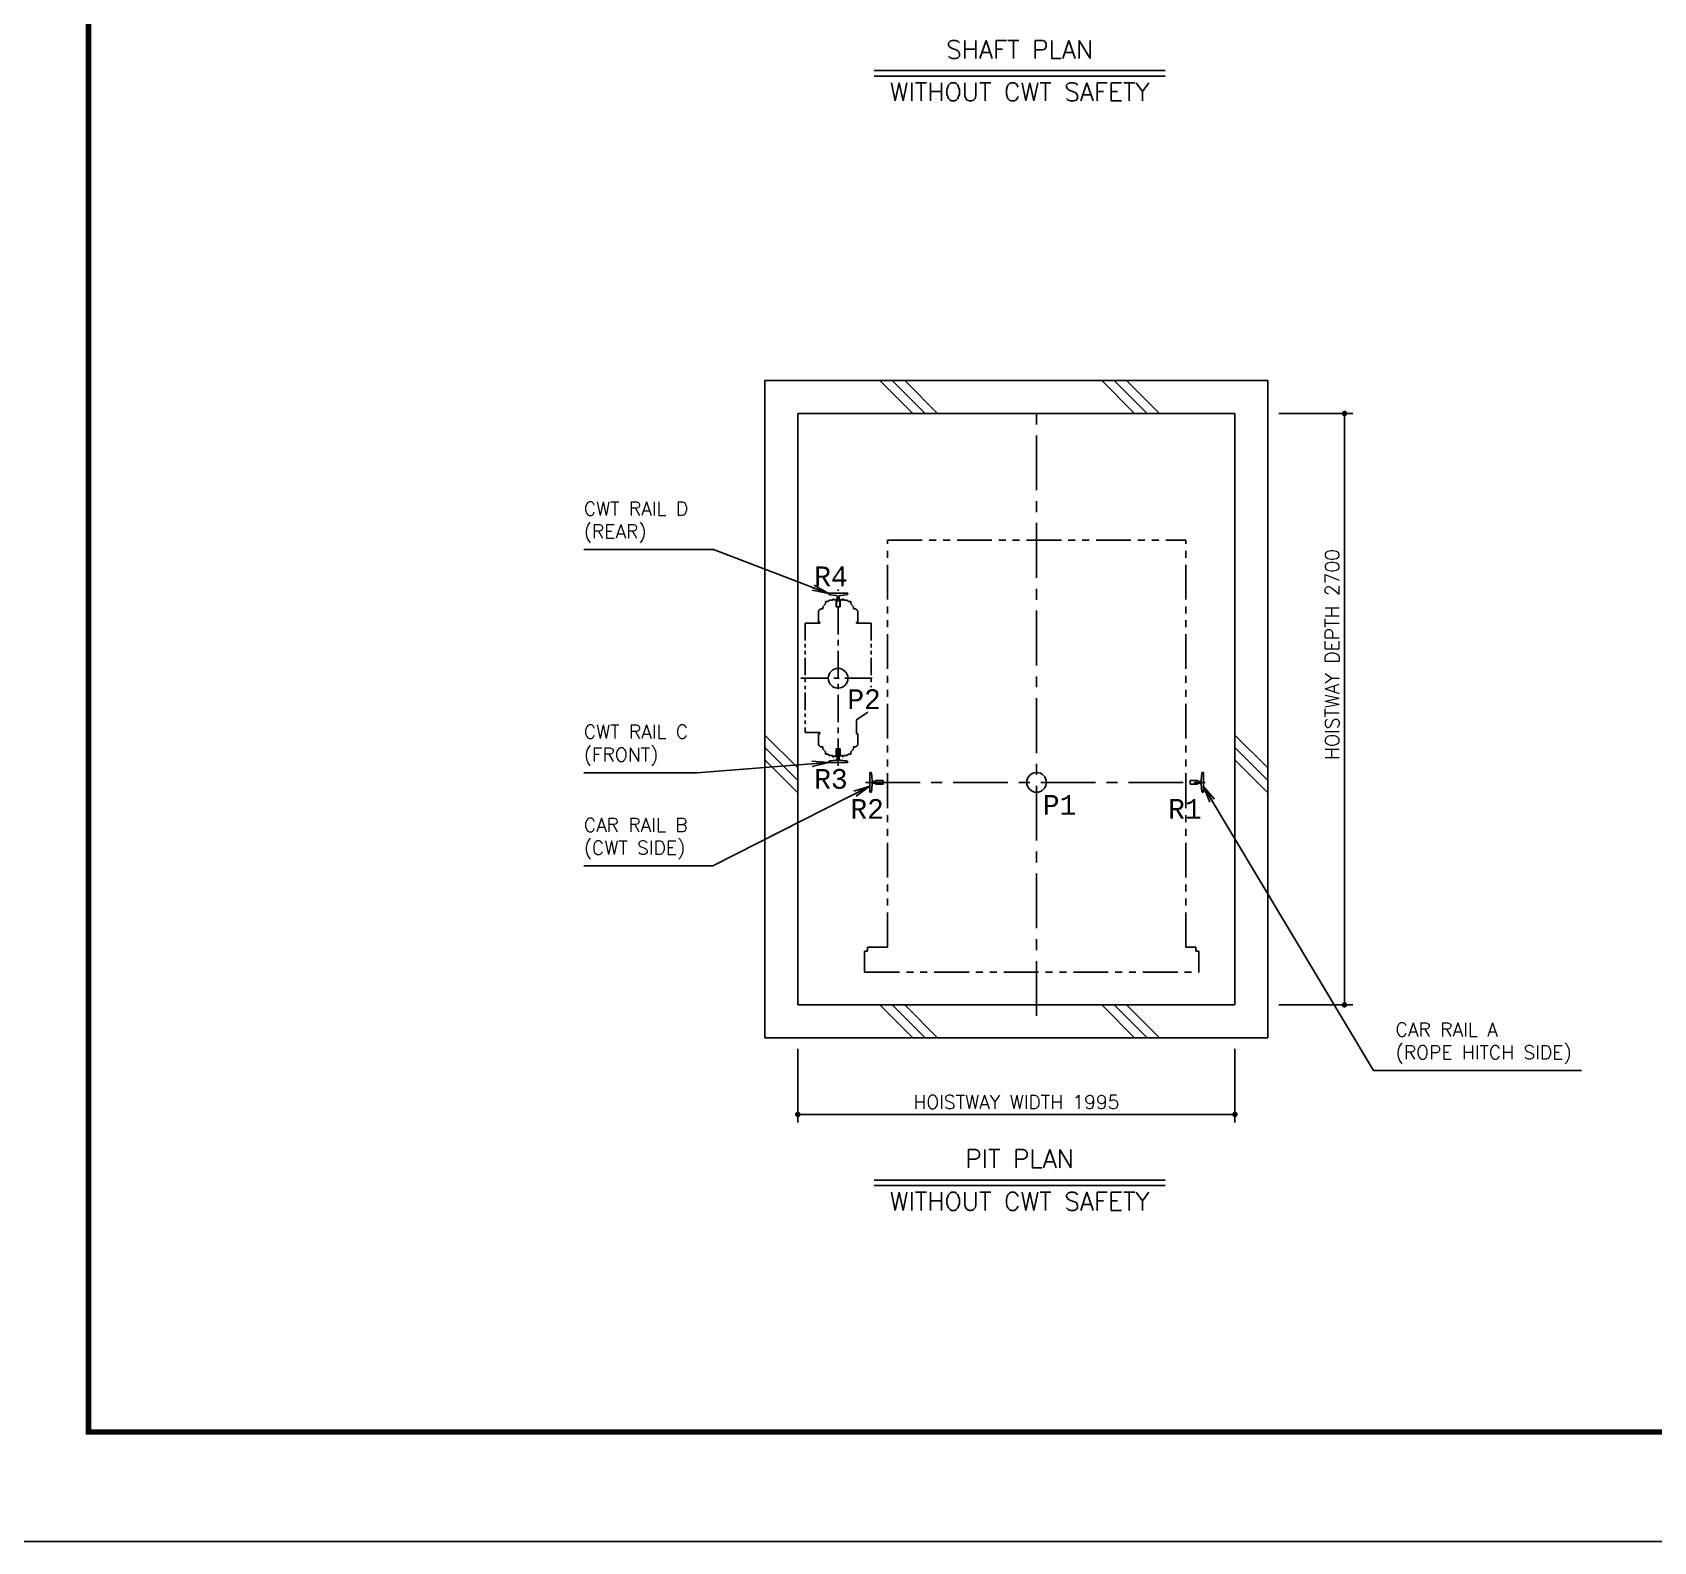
# Model space of a CAD drawing. Header units: millimetres. Extents: x -106996 to 276536, y -21995 to 37993.
# Drawn here: x 244 to 7643, y 0 to 6890 of the extents above; entities that cross this region are included whole.
import ezdxf
from ezdxf.enums import TextEntityAlignment as Align

# ---------------------------------------------------------------- set-up
doc = ezdxf.new("R2010")
doc.units = ezdxf.units.MM
doc.header["$LTSCALE"] = 100
doc.linetypes.add('CENTERX2', pattern=[4, 2.5, -0.5, 0.5, -0.5])
doc.linetypes.add('PHANTOM2', pattern=[31.75, 15.875, -3.175, 3.175, -3.175, 3.175, -3.175])
doc.layers.get('0').update_dxf_attribs({"color": 3})
for name, color, linetype in [('BUFFER', 3, 'Continuous'), ('BUILDING', 3, 'Continuous'), ('CENTER-LINE', 7, 'CENTERX2'), ('DIM', 2, 'Continuous'), ('FRAME', 5, 'Continuous'), ('OTHERS', 4, 'Continuous'), ('W-DASHED-LINE', 111, 'PHANTOM2')]:
    doc.layers.add(name, color=color, linetype=linetype)
doc.styles.get("Standard").update_dxf_attribs({"font": 'romans.shx', "bigfont": 'bigfont.shx'})
doc.styles.add('STYLE1', font='monos.ttf')
doc.dimstyles.new('1-50IN', dxfattribs={"dimscale": 25, "dimtxt": 2.5, "dimasz": 1, "dimexe": 1.5, "dimexo": 2, "dimgap": 1, "dimtad": 3, "dimdsep": 46, "dimtxsty": 'Standard', "dimblk1": 'DOT', "dimblk2": 'DOT', "dimsah": 1, "dimcen": 0.09, "dimclrd": 256, "dimclre": 256, "dimclrt": 256, "dimadec": 0, "dimazin": 0, "dimtfac": 1, "dimtmove": 0, "dimatfit": 3, "dimldrblk": 'DOT', "dimfxl": 0, "dimtolj": 1, "dimtzin": 0, "dimarcsym": 0})
doc.dimstyles.new('1-50IN-ARROW', dxfattribs={"dimscale": 25, "dimtxt": 2.5, "dimasz": 3, "dimexe": 1.5, "dimexo": 2, "dimgap": 1, "dimtad": 3, "dimdsep": 46, "dimtxsty": 'Standard', "dimblk1": 'OPEN', "dimblk2": 'OPEN', "dimsah": 1, "dimcen": 0.09, "dimclrd": 256, "dimclre": 256, "dimclrt": 256, "dimadec": 0, "dimazin": 0, "dimtfac": 1, "dimtmove": 0, "dimatfit": 3, "dimldrblk": 'OPEN', "dimfxl": 0, "dimtolj": 1, "dimtzin": 0, "dimarcsym": 0})

# ---------------------------------------------------------------- blocks, each defined once
blk = doc.blocks.new('SHAFT_PLAN_O')
at = {"layer": 'DIM'}
for p, q in [((-663.7, 25), (663.7, 25)), ((-663.7, 0), (663.7, 0))]:
    blk.add_line(p, q, dxfattribs=at)
blk.add_text('SHAFT PLAN', height=83.33, rotation=0, dxfattribs=at).set_placement((0, 55), align=Align.BOTTOM_CENTER)
blk.add_text('WITHOUT CWT SAFETY', height=83.333, rotation=0, dxfattribs=at).set_placement((0, -30), align=Align.TOP_CENTER)
blk = doc.blocks.new('BUFFER')
at = {"layer": 'BUFFER'}
blk.add_circle((-0.4, 0), 45, dxfattribs=at)
blk = doc.blocks.new('RAIL2')
at = {"layer": 'OTHERS'}
for p, q in [((-62, 0), (-62, 44.5)), ((-62, 44.5), (-55.9, 44.5)), ((-62, 0), (-62, -44.5)), ((-54, 42.7), (-51.3, 8.6)), ((-37.3, 4), (-46.3, 4)), ((-33.4, 7.9), (-37.3, 4)), ((-1, 7.9), (-33.4, 7.9)), ((-1, 7.9), (0, 6.9)), ((0, 0), (0, 6.9)), ((0, 0), (0, -6.9)), ((-62, -44.5), (-55.9, -44.5)), ((-54, -42.7), (-51.3, -8.6)), ((-37.3, -4), (-46.3, -4)), ((-33.4, -7.9), (-37.3, -4)), ((-1, -7.9), (-33.4, -7.9)), ((-1, -7.9), (0, -6.9))]:
    blk.add_line(p, q, dxfattribs=at)
for centre, radius, start, end in [((-55.9, 42.5), 2, 4.51769, 90), ((-46.3, 9), 5, 184.51769, 270), ((-55.9, -42.5), 2, 270, 355.48231), ((-46.3, -9), 5, 90, 175.48231)]:
    blk.add_arc(centre, radius, start, end, dxfattribs=at)
blk = doc.blocks.new('PCWT_A03')
at = {"layer": 'BUFFER'}
blk.add_circle((0, 0), 45, dxfattribs=at)
at = {"layer": 'OTHERS'}
for p, q in [((0, 389), (-44.5, 389)), ((-37.1, 380.5), (-8.6, 378.3)), ((-4, 364.4), (-4, 373.3)), ((0, 389), (44.5, 389)), ((4, 364.4), (4, 373.3)), ((37.1, 380.5), (8.6, 378.3)), ((-7.9, 360.4), (-4, 364.4)), ((-7.9, 328), (-7.9, 360.4)), ((-7.9, 328), (-6.9, 327)), ((0, 327), (-6.9, 327)), ((0, 327), (6.9, 327)), ((7.9, 360.4), (4, 364.4)), ((7.9, 328), (6.9, 327)), ((7.9, 328), (7.9, 360.4)), ((-7.9, -324), (-6.9, -323)), ((-7.9, -324), (-7.9, -356.4)), ((-7.9, -356.4), (-4, -360.3)), ((0, -323), (-6.9, -323)), ((-4, -360.3), (-4, -369.2)), ((0, -323), (6.9, -323)), ((7.9, -356.4), (4, -360.3)), ((4, -360.3), (4, -369.2)), ((7.9, -324), (6.9, -323)), ((7.9, -324), (7.9, -356.4)), ((0, -385), (-44.5, -385)), ((-37.1, -376.5), (-8.6, -374.2)), ((0, -385), (44.5, -385)), ((37.1, -376.5), (8.6, -374.2))]:
    blk.add_line(p, q, dxfattribs=at)
for centre, radius, start, end in [((-36.5, 388.5), 8, 180, 265.48231), ((-9, 373.3), 5, 0, 85.48231), ((9, 373.3), 5, 94.51769, 180), ((36.5, 388.5), 8, 274.51769, 0), ((-9, -369.2), 5, 274.51769, 0), ((9, -369.2), 5, 180, 265.48231), ((-36.5, -384.5), 8, 94.51769, 180), ((36.5, -384.5), 8, 0, 85.48231)]:
    blk.add_arc(centre, radius, start, end, dxfattribs=at)
at = {"layer": 'W-DASHED-LINE', "ltscale": 0.05}
for p, q in [((-44.5, 389), (-44.5, 388.5)), ((44.5, 389), (44.5, 388.5)), ((-90, 302), (-90, 257)), ((-70, 317), (-75, 317)), ((-57.5, 339.5), (-70, 327)), ((-70, 317), (-70, 327)), ((-47, 350), (-57.5, 350)), ((-57.5, 339.5), (-57.5, 350)), ((-40, 357), (-47, 350)), ((-40, 357), (-24.5, 357)), ((-24.5, 357), (-24.5, 362)), ((-18.5, 362), (-24.5, 362)), ((-18.5, 359), (-18.5, 362)), ((-18.5, 359), (-8.5, 359)), ((-8.5, 326), (-8.5, 359)), ((8.5, 326), (-8.5, 326)), ((8.5, 326), (8.5, 356)), ((14.9, 356), (8.5, 356)), ((18.5, 356), (14.9, 356)), ((18.5, 356), (18.5, 361)), ((24.5, 361), (18.5, 361)), ((24.5, 357), (24.5, 361)), ((24.5, 357), (40, 357)), ((40, 357), (47, 350)), ((47, 350), (57.5, 350)), ((57.5, 339.5), (57.5, 350)), ((57.5, 339.5), (70, 327)), ((70, 317), (70, 327)), ((75, 317), (70, 317)), ((90, 302), (90, 257)), ((-150, 252), (-150, -248)), ((-84, 252), (-150, 252)), ((-90, 257), (-84, 257)), ((-84, 252), (-90, 252)), ((-84, 252), (-84, 257)), ((84, 257), (90, 257)), ((84, 257), (84, 252)), ((84, 252), (150, 252)), ((150, 252), (150, -40.4)), ((134.8, -153.9), (84, -190.1)), ((84, -190.1), (84, -253)), ((-84, -248), (-150, -248)), ((-84, -248), (-90, -248)), ((-90, -253), (-84, -253)), ((-90, -298), (-90, -253)), ((-84, -248), (-84, -253)), ((84, -253), (90, -253)), ((90, -298), (90, -253)), ((-70, -313), (-75, -313)), ((-70, -313), (-70, -323)), ((-57.5, -335.5), (-70, -323)), ((-57.5, -335.5), (-57.5, -346)), ((-47, -346), (-57.5, -346)), ((-40, -353), (-47, -346)), ((-40, -353), (-24.5, -353)), ((-24.5, -353), (-24.5, -358)), ((-18.5, -358), (-24.5, -358)), ((-18.5, -355), (-18.5, -358)), ((-18.5, -355), (-8.5, -355)), ((-8.5, -322), (-8.5, -355)), ((8.5, -322), (-8.5, -322)), ((8.5, -322), (8.5, -352)), ((14.9, -352), (8.5, -352)), ((18.5, -352), (14.9, -352)), ((18.5, -352), (18.5, -357)), ((24.5, -357), (18.5, -357)), ((24.5, -353), (40, -353)), ((24.5, -353), (24.5, -357)), ((40, -353), (47, -346)), ((47, -346), (57.5, -346)), ((57.5, -335.5), (70, -323)), ((57.5, -335.5), (57.5, -346)), ((75, -313), (70, -313)), ((70, -313), (70, -323)), ((-44.5, -385), (-44.5, -384.5)), ((44.5, -385), (44.5, -384.5))]:
    blk.add_line(p, q, dxfattribs=at)
for centre, start, end in [((-75, 302), 90, 180), ((75, 302), 0, 90), ((-75, -298), 180, 199.47122), ((-75, -298), 199.47122, 270), ((75, -298), 270, 340.52878), ((75, -298), 340.52878, 0)]:
    blk.add_arc(centre, 15, start, end, dxfattribs=at)
blk = doc.blocks.new('_OPEN')
at = {"color": 0, "linetype": 'ByBlock'}
for p, q in [((-1, 0.167), (0, 0)), ((0, 0), (-1, -0.167)), ((0, 0), (-1, 0))]:
    blk.add_line(p, q, dxfattribs=at)
blk = doc.blocks.new('_DOT')
at = {"color": 0, "linetype": 'ByBlock'}
blk.add_line((-0.5, 0), (-1, 0), dxfattribs=at)
at = {"color": 0, "linetype": 'ByBlock', "const_width": 0.5}
blk.add_lwpolyline([(-0.25, 0, 1), (0.25, 0, 1)], format="xyb", close=True, dxfattribs=at)
blk = doc.blocks.new('*D609')
at = {"layer": 'DEFPOINTS', "color": 0, "transparency": 16777216}
for p in [(3737.5, 2300), (5732.5, 2300), (5732.5, 1950)]:
    blk.add_point(p, dxfattribs=at)
at = {"layer": 'DIM', "lineweight": -2, "transparency": 16777216}
for p, q in [((3737.5, 2250), (3737.5, 1912.5)), ((5732.5, 2250), (5732.5, 1912.5)), ((3762.5, 1950), (5707.5, 1950))]:
    blk.add_line(p, q, dxfattribs=at)
at = {"layer": 'DIM', "lineweight": -2, "transparency": 16777216, "xscale": 25, "yscale": 25, "zscale": 25, "rotation": 180}
blk.add_blockref('_DOT', (3737.5, 1950), dxfattribs=at)
at = {"layer": 'DIM', "lineweight": -2, "transparency": 16777216, "xscale": 25, "yscale": 25, "zscale": 25}
blk.add_blockref('_DOT', (5732.5, 1950), dxfattribs=at)
at = {"layer": 'DIM', "transparency": 16777216, "insert": (4735, 2006.3), "char_height": 62.5, "attachment_point": 5}
blk.add_mtext('\\A1;HOISTWAY WIDTH 1995', dxfattribs=at)
blk = doc.blocks.new('*D610')
at = {"layer": 'DEFPOINTS', "color": 0, "transparency": 16777216}
for p in [(5882.5, 5150), (6232.5, 5150), (5882.5, 2450)]:
    blk.add_point(p, dxfattribs=at)
at = {"layer": 'DIM', "lineweight": -2, "transparency": 16777216}
for p, q in [((5932.5, 5150), (6270, 5150)), ((6232.5, 2475), (6232.5, 5125)), ((5932.5, 2450), (6270, 2450))]:
    blk.add_line(p, q, dxfattribs=at)
at = {"layer": 'DIM', "lineweight": -2, "transparency": 16777216, "xscale": 25, "yscale": 25, "zscale": 25}
for p, rotation in [((6232.5, 5150), 90), ((6232.5, 2450), 270)]:
    blk.add_blockref('_DOT', p, dxfattribs=dict(at, rotation=rotation))
at = {"layer": 'DIM', "transparency": 16777216, "insert": (6176.2, 4050), "char_height": 62.5, "attachment_point": 5, "rotation": 90}
blk.add_mtext('\\A1;HOISTWAY DEPTH 2700', dxfattribs=at)
blk = doc.blocks.new('PIT_PLAN_O')
at = {"layer": 'DIM'}
for p, q in [((-663.7, 25), (663.7, 25)), ((-663.7, 0), (663.7, 0))]:
    blk.add_line(p, q, dxfattribs=at)
blk.add_text('PIT PLAN', height=83.33, rotation=0, dxfattribs=at).set_placement((0, 56.2), align=Align.BOTTOM_CENTER)
blk.add_text('WITHOUT CWT SAFETY', height=83.333, rotation=0, dxfattribs=at).set_placement((0, -30), align=Align.TOP_CENTER)

msp = doc.modelspace()

# ---------------------------------------------------------------- linework, layer by layer
at = {"layer": 'BUILDING'}
for p, q in [((3587.5, 5300.0000094), (5882.5, 5300.0000094)), ((3587.5, 2300.0000094), (3587.5, 5300.0000094)), ((4262.18, 5150.0000094), (4112.18, 5300.0000094)), ((4318.75, 5150.0000094), (4168.75, 5300.0000094)), ((4375.32, 5150.0000094), (4225.32, 5300.0000094)), ((5274.68, 5150.0000094), (5124.68, 5300.0000094)), ((5331.25, 5150.0000094), (5181.25, 5300.0000094)), ((5387.82, 5150.0000094), (5237.82, 5300.0000094)), ((5882.5, 2300.0000094), (5882.5, 5300.0000094)), ((3737.5, 5150.0000094), (5732.5, 5150.0000094)), ((3737.5, 2450.0000094), (3737.5, 5150.0000094)), ((5732.5, 2450.0000094), (5732.5, 5150.0000094)), ((3587.5, 3681.5700094), (3737.5, 3531.5700094)), ((5732.5, 3681.5700094), (5882.5, 3531.5700094)), ((3587.5, 3625.0000094), (3737.5, 3475.0000094)), ((3587.5, 3568.4300094), (3737.5, 3418.4300094)), ((5732.5, 3625.0000094), (5882.5, 3475.0000094)), ((5732.5, 3568.4300094), (5882.5, 3418.4300094)), ((3737.5, 2450.0000094), (5732.5, 2450.0000094)), ((4262.18, 2300.0000094), (4112.18, 2450.0000094)), ((4318.75, 2300.0000094), (4168.75, 2450.0000094)), ((4375.32, 2300.0000094), (4225.32, 2450.0000094)), ((5274.68, 2300.0000094), (5124.68, 2450.0000094)), ((5331.25, 2300.0000094), (5181.25, 2450.0000094)), ((5387.82, 2300.0000094), (5237.82, 2450.0000094)), ((3587.5, 2300.0000094), (5882.5, 2300.0000094))]:
    msp.add_line(p, q, dxfattribs=at)
at = {"layer": 'CENTER-LINE'}
for p, q in [((4827.5, 2400.0000094), (4827.5, 5200.0000094)), ((4046.5, 3466.0000094), (5608.5, 3466.0000094))]:
    msp.add_line(p, q, dxfattribs=at)
at = {"layer": 'CENTER-LINE', "ltscale": 0.5}
for p, q in [((3921.5, 3541.0000094), (3921.5, 4347.0000094)), ((3751.5, 3941.0000094), (4091.5, 3941.0000094))]:
    msp.add_line(p, q, dxfattribs=at)
at = {"layer": 'DEFPOINTS'}
msp.add_lwpolyline([(0, 0.0000094), (21000, 0.0000094), (21000, 15000.0000094), (0, 15000.0000094)], close=True, dxfattribs=at)
at = {"layer": 'FRAME', "const_width": 25}
msp.add_lwpolyline([(500, 500.0000094), (20500, 500.0000094), (20500, 14500.0000094), (500, 14500.0000094)], close=True, dxfattribs=at)
at = {"layer": 'W-DASHED-LINE', "ltscale": 0.1}
for p, q in [((4146.5, 4571.0000094), (5508.5, 4571.0000094)), ((4146.5, 2713.5000094), (4146.5, 4571.0000094)), ((5508.5, 2713.5000094), (5508.5, 4571.0000094)), ((4042.5, 2696.0000094), (4055.5, 2696.0000094)), ((4042.5, 2600.0000094), (4042.5, 2696.0000094)), ((4055.5, 2713.5000094), (4146.5, 2713.5000094)), ((4055.5, 2696.0000094), (4055.5, 2713.5000094)), ((5508.5, 2713.5000094), (5554.5, 2713.5000094)), ((5554.5, 2696.0000094), (5554.5, 2713.5000094)), ((5554.5, 2696.0000094), (5567.5, 2696.0000094)), ((5567.5, 2600.0000094), (5567.5, 2696.0000094)), ((4042.5, 2600.0000094), (5567.5, 2600.0000094))]:
    msp.add_line(p, q, dxfattribs=at)

# ---------------------------------------------------------------- block references
at = {"layer": 'BUFFER'}
msp.add_blockref('BUFFER', (4827.5, 3466.0000094), dxfattribs=at)
at = {"layer": 'DIM'}
for name, p in [('SHAFT_PLAN_O', (4750, 6690.0000094)), ('PIT_PLAN_O', (4750, 1625.0000094))]:
    msp.add_blockref(name, p, dxfattribs=at)
at = {"layer": 'OTHERS'}
msp.add_blockref('RAIL2', (4127.5, 3466.0000094), dxfattribs=at)
at = {"layer": 'OTHERS', "rotation": 180}
msp.add_blockref('RAIL2', (5527.5, 3466.0000094), dxfattribs=at)
at = {"layer": 'W-DASHED-LINE'}
msp.add_blockref('PCWT_A03', (3921.5, 3941.0000094), dxfattribs=at)

# ---------------------------------------------------------------- texts
at = {"layer": 'DIM', "style": 'STYLE1'}
for s, p in [('R4', (3812.5772, 4361.4334094)), ('P2', (3963.5829, 3800.8807094)), ('R3', (3812.5772, 3436.7271094)), ('P1', (4855.8503, 3318.5590094)), ('R2', (3977.6321, 3299.5462094)), ('R1', (5427.5, 3299.9288094))]:
    msp.add_text(s, height=90, dxfattribs=at).set_placement(p)
at = {"layer": 'DIM', "char_height": 62.5, "attachment_point": 4}
for s, insert in [('CWT RAIL D\\P(REAR)', (2760.5, 4653.0000094)), ('CWT RAIL C\\P(FRONT)', (2760.5, 3634.5500094)), ('CAR RAIL B\\P(CWT SIDE)', (2760.5, 3209.0000094)), ('CAR RAIL A\\P(ROPE HITCH SIDE)', (6465.5, 2275.0000094))]:
    msp.add_mtext(s, dxfattribs=dict(at, insert=insert))

# ---------------------------------------------------------------- dimensions: what is measured, and where the dimension line sits
at = {"layer": 'DIM'}
dim = msp.add_linear_dim(base=(6232.5, 5150.0000094), p1=(5882.5, 2450.0000094), p2=(5882.5, 5150.0000094), angle=90, text='HOISTWAY DEPTH <>', dimstyle='1-50IN', override={"dimpost": '\\X'}, dxfattribs=at)
dim.commit()
dim.dimension.update_dxf_attribs({"geometry": '*D610', "text_midpoint": (6232.5, 4050.0000094), "dimtype": 160})
dim = msp.add_linear_dim(base=(5732.5, 1950.0000094), p1=(3737.5, 2300.0000094), p2=(5732.5, 2300.0000094), text='HOISTWAY WIDTH <>', dimstyle='1-50IN', override={"dimpost": '\\X'}, dxfattribs=at)
dim.commit()
dim.dimension.update_dxf_attribs({"geometry": '*D609', "text_midpoint": (4735, 2006.2500094)})

# ---------------------------------------------------------------- leaders
at = {"layer": 'DIM', "annotation_type": 0, "has_hookline": 1}
for points, hookline_direction, text_width in [([(3877, 4328.0000094), (3352.1666667, 4528.2976285), (3277.1666667, 4528.2976285)], 1, 491.6666667), ([(3877, 3556.5500094), (3277.1666667, 3509.8476285)], 1, 491.6666667), ([(4065.5, 3448.0000094), (3349.1904762, 3084.2976285), (3274.1904762, 3084.2976285)], 1, 488.6904762), ([(5589.5, 3447.0000094), (6365.5, 2150.2976285), (6440.5, 2150.2976285)], 0, 848.8095238)]:
    msp.add_leader(points, dimstyle='1-50IN-ARROW', dxfattribs=dict(at, hookline_direction=hookline_direction, text_width=text_width))

doc.saveas('drawing.dxf')
